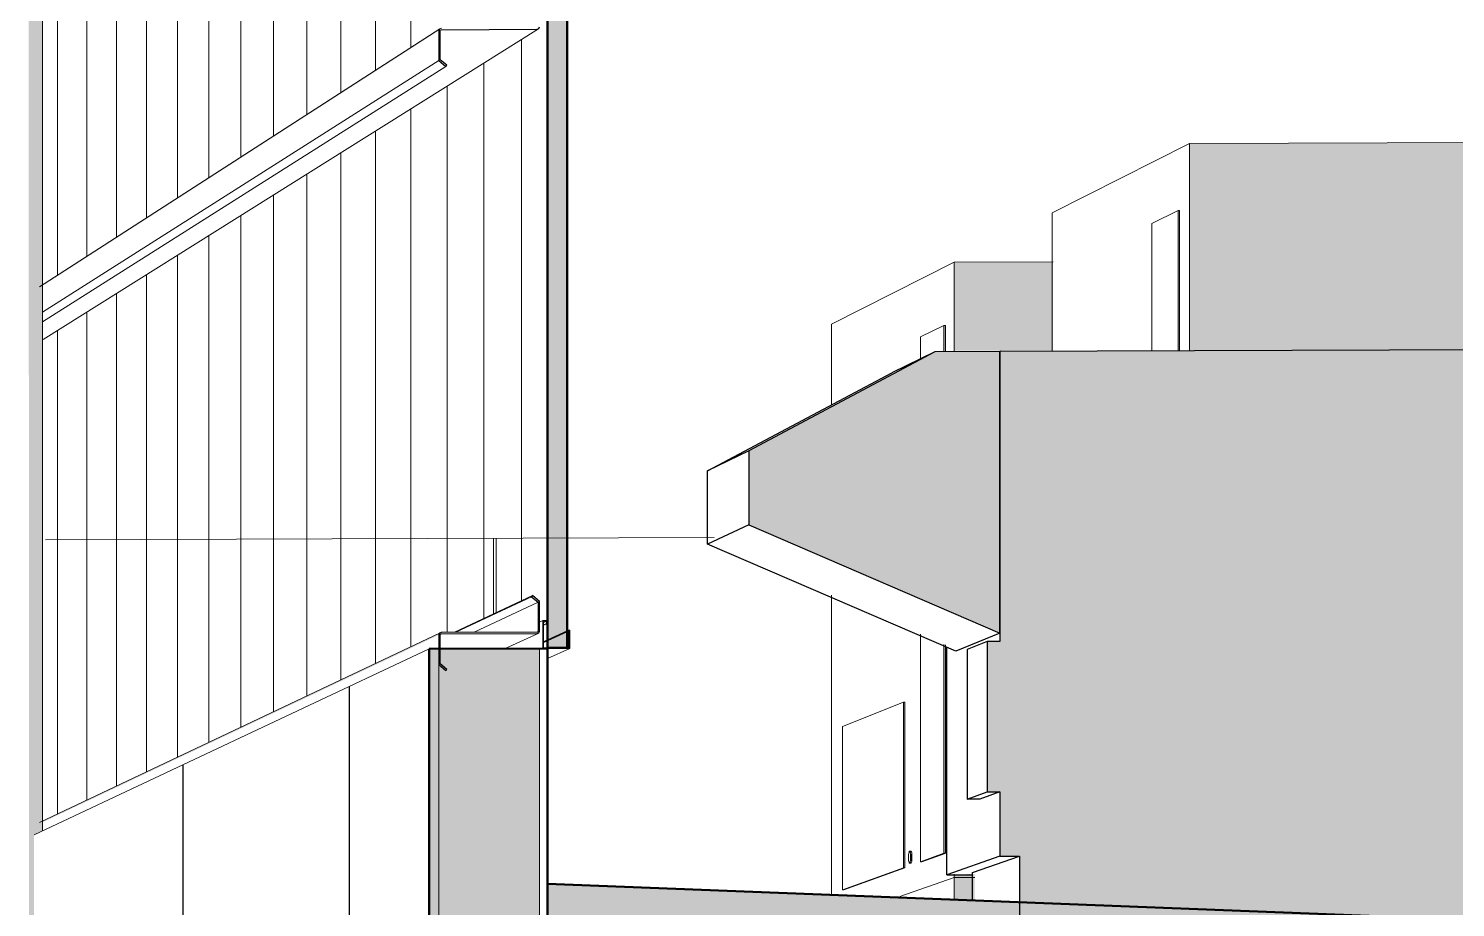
# Model space of a CAD drawing. Header units: inches. Extents: x 27328 to 121296, y -4075 to 4147.
# Drawn here: x 49625.6491 to 49625.7229, y 60.0721 to 60.1176 of the extents above; entities that cross this region are included whole.
import ezdxf

# ---------------------------------------------------------------- set-up
doc = ezdxf.new("R2010")
doc.units = ezdxf.units.IN
doc.header["$MEASUREMENT"] = 0
for name, color, linetype, lineweight in [('A-GLAZ-CURT', 52, 'Continuous', 9), ('A-GLAZ-CWMG', 51, 'Continuous', 9), ('A-ROOF', 132, 'Continuous', 9), ('A-WALL', 113, 'Continuous', 9), ('A-WALL-PATT', 111, 'Continuous', 9), ('L-SITE-WALL', 31, 'Continuous', 9), ('M-EQPM', 50, 'Continuous', 9), ('S-BEAM', 12, 'Continuous', 9), ('S-COLS', 52, 'Continuous', 9)]:
    doc.layers.add(name, color=color, linetype=linetype, lineweight=lineweight)

# ---------------------------------------------------------------- blocks, each defined once
blk = doc.blocks.new('FP_205-mezzanine - perspective')
at = {"layer": 'A-WALL-PATT'}
for p, q in [((23036.029971, 60.083554), (23036.029971, 60.053804)), ((23036.029995, 60.083565), (23036.029995, 60.053811)), ((23036.02137, 60.051214), (23036.02137, 60.07951)), ((23036.021391, 60.07952), (23036.021391, 60.051214))]:
    blk.add_line(p, q, dxfattribs=at)
blk = doc.blocks.new('FP_209-mezzanine - perspective')
at = {"layer": 'A-WALL-PATT'}
for p, q in [((23036.03745, 60.087285), (23036.03745, 60.091225)), ((23036.037577, 60.087345), (23036.037577, 60.091226))]:
    blk.add_line(p, q, dxfattribs=at)
blk = doc.blocks.new('FP_223-mezzanine - perspective')
at = {"layer": 'A-WALL-PATT'}
for p, q in [((23036.033172, 60.116615), (23036.033172, 60.143596)), ((23036.031341, 60.115434), (23036.031341, 60.142144)), ((23036.029548, 60.114278), (23036.029548, 60.14072)), ((23036.027789, 60.113144), (23036.027789, 60.139324)), ((23036.026066, 60.112033), (23036.026066, 60.137956)), ((23036.024375, 60.110943), (23036.024375, 60.136615)), ((23036.022718, 60.109874), (23036.022718, 60.135299)), ((23036.021092, 60.108826), (23036.021092, 60.134009)), ((23036.019497, 60.107797), (23036.019497, 60.132743)), ((23036.017931, 60.106788), (23036.017931, 60.1315)), ((23036.016395, 60.105797), (23036.016395, 60.130281)), ((23036.014887, 60.104824), (23036.014887, 60.129084)), ((23036.038895, 60.087998), (23036.038895, 60.117028)), ((23036.036947, 60.087079), (23036.036947, 60.115807)), ((23036.03504, 60.086363), (23036.03504, 60.114611)), ((23036.033172, 60.085614), (23036.033172, 60.113439)), ((23036.031341, 60.084747), (23036.031341, 60.112291)), ((23036.029548, 60.083897), (23036.029548, 60.111166)), ((23036.027789, 60.083065), (23036.027789, 60.110064)), ((23036.026066, 60.082249), (23036.026066, 60.108983)), ((23036.024375, 60.081448), (23036.024375, 60.107923)), ((23036.022718, 60.080663), (23036.022718, 60.106884)), ((23036.021092, 60.079894), (23036.021092, 60.105864)), ((23036.019497, 60.079145), (23036.019497, 60.104864)), ((23036.017931, 60.078405), (23036.017931, 60.103882)), ((23036.016395, 60.077678), (23036.016395, 60.102919)), ((23036.014887, 60.076964), (23036.014887, 60.101973))]:
    blk.add_line(p, q, dxfattribs=at)

msp = doc.modelspace()

# ---------------------------------------------------------------- hatches: boundary and pattern name
at = {"layer": 'A-GLAZ-CWMG'}
msp.add_hatch(color=256, dxfattribs=at).paths.add_polyline_path([(49625.675679, 60.08552), (49625.677066, 60.085524), (49625.677066, 60.086468), (49625.677025, 60.086427), (49625.677025, 60.085565), (49625.675719, 60.085561), (49625.675719, 60.086934), (49625.675869, 60.086934), (49625.675869, 60.086813), (49625.67591, 60.086813), (49625.67591, 60.086975), (49625.675679, 60.086974)], flags=0)
at = {"layer": 'A-ROOF', "lineweight": 13}
msp.add_hatch(color=256, dxfattribs=at).paths.add_polyline_path([(49625.98959, 60.059269), (49625.98959, 60.061153), (49625.675917, 60.073351), (49625.675917, 60.071486), (49625.962535, 60.060322)], flags=0)
at = {"layer": 'A-WALL', "transparency": 33554573}
msp.add_hatch(color=256, dxfattribs=at).paths.add_polyline_path([(49625.67591, 60.085562), (49625.676937, 60.085565), (49625.676937, 60.174135), (49625.67591, 60.174129), (49625.67591, 60.096366)], flags=0)
at = {"layer": 'L-SITE-WALL', "lineweight": 5}
for points in [[(49625.669801, 60.055059), (49625.67029, 60.05506), (49625.67029, 60.085505), (49625.669801, 60.085503), (49625.669801, 60.058163)], [(49625.67029, 60.05506), (49625.675509, 60.05507), (49625.675509, 60.08552), (49625.67029, 60.085505), (49625.67029, 60.058163)]]:
    msp.add_hatch(color=256, dxfattribs=at).paths.add_polyline_path(points, flags=0)
at = {"layer": 'M-EQPM', "lineweight": 5}
for points in [[(49625.736843, 60.075691), (49625.78268, 60.075808), (49625.78268, 60.111925), (49625.709128, 60.111648), (49625.709128, 60.100939), (49625.736843, 60.101034), (49625.747825, 60.094556), (49625.746542, 60.091402), (49625.741138, 60.089494), (49625.741138, 60.081951), (49625.740592, 60.081774), (49625.736843, 60.081756), (49625.736843, 60.079402)], [(49625.708544, 60.100939), (49625.708623, 60.100939), (49625.708623, 60.108182), (49625.708544, 60.108182), (49625.708544, 60.101036)], [(49625.700335, 60.065712), (49625.735757, 60.06579), (49625.735757, 60.074879), (49625.73678, 60.074882), (49625.73678, 60.101013), (49625.699314, 60.100885), (49625.699314, 60.085891), (49625.69866, 60.085889), (49625.69866, 60.078108), (49625.699314, 60.07811), (49625.699314, 60.074787), (49625.700335, 60.074789), (49625.700335, 60.066652)], [(49625.694332, 60.074177), (49625.694406, 60.074178), (49625.694406, 60.08275), (49625.694332, 60.08275), (49625.694332, 60.079436)], [(49625.694685, 60.074527), (49625.694759, 60.074527), (49625.694774, 60.07475), (49625.6947, 60.07475), (49625.694693, 60.074594)], [(49625.6947, 60.07475), (49625.694774, 60.07475), (49625.694767, 60.074901), (49625.694693, 60.074901), (49625.694698, 60.074829)], [(49625.698024, 60.072537), (49625.698024, 60.073687), (49625.696956, 60.073685), (49625.696956, 60.072578)]]:
    msp.add_hatch(color=256, dxfattribs=at).paths.add_polyline_path(points, flags=0)
h = msp.add_hatch(color=256, dxfattribs=at)
h.paths.add_polyline_path([(49625.698024, 60.072537), (49625.698024, 60.073854), (49625.696956, 60.073851), (49625.696956, 60.072578)], flags=0)
h.paths.add_polyline_path([(49625.696956, 60.100932), (49625.702072, 60.10095), (49625.702072, 60.105522), (49625.696956, 60.105504), (49625.696956, 60.100941)], flags=0)
h = msp.add_hatch(color=256, dxfattribs=at)
h.paths.add_polyline_path([(49625.696431, 60.074932), (49625.69649, 60.074932), (49625.696505, 60.085708), (49625.696431, 60.08574), (49625.696431, 60.079431)], flags=0)
h.paths.add_polyline_path([(49625.696431, 60.100932), (49625.696505, 60.100942), (49625.696505, 60.102242), (49625.696431, 60.102242), (49625.696431, 60.100942)], flags=0)
at = {"layer": 'M-EQPM'}
msp.add_hatch(color=256, dxfattribs=at).paths.add_polyline_path([(49625.699314, 60.086311), (49625.699314, 60.100885), (49625.695965, 60.100874), (49625.686329, 60.095745), (49625.686329, 60.091916)], flags=0)
at = {"layer": 'S-BEAM', "lineweight": 5}
for points in [[(49625.649793, 60.104278), (49625.67029, 60.117483), (49625.670326, 60.117569), (49625.649793, 60.104298)], [(49625.649793, 60.076537), (49625.67029, 60.086229), (49625.670326, 60.086315), (49625.649793, 60.076592), (49625.649793, 60.076558)], [(49625.673705, 60.08552), (49625.673736, 60.08553), (49625.673716, 60.085525)]]:
    msp.add_hatch(color=256, dxfattribs=at).paths.add_polyline_path(points, flags=0)
at = {"layer": 'S-COLS', "lineweight": 5}
h = msp.add_hatch(color=256, dxfattribs=at)
h.paths.add_polyline_path([(49625.649793, 59.965503), (49625.649793, 60.03415), (49625.64907, 60.034183), (49625.64907, 59.965503)], flags=0)
h.paths.add_polyline_path([(49625.649359, 60.057544), (49625.649359, 60.075893), (49625.649793, 60.076097), (49625.649793, 60.149803), (49625.649425, 60.149801), (49625.649425, 60.150031), (49625.649793, 60.150372), (49625.649793, 60.154333), (49625.649502, 60.154332), (49625.649359, 60.154195), (49625.64907, 60.154205), (49625.649096, 60.058205), (49625.649352, 60.057561)], flags=0)

# ---------------------------------------------------------------- linework, layer by layer
at = {"layer": 'A-GLAZ-CWMG'}
for p, q in [((49625.675679, 60.086974), (49625.675511, 60.086896)), ((49625.675869, 60.086934), (49625.675721, 60.086866)), ((49625.67591, 60.086813), (49625.675721, 60.086726)), ((49625.675869, 60.086813), (49625.675721, 60.086744)), ((49625.676938, 60.086446), (49625.67573, 60.085894)), ((49625.676938, 60.086406), (49625.67573, 60.085853)), ((49625.676938, 60.086387), (49625.67573, 60.085835)), ((49625.676985, 60.086468), (49625.676938, 60.086446)), ((49625.677025, 60.086427), (49625.676938, 60.086387)), ((49625.676985, 60.086427), (49625.676938, 60.086406)), ((49625.677066, 60.086468), (49625.676985, 60.086431)), ((49625.677066, 60.085524), (49625.675926, 60.085009))]:
    msp.add_line(p, q, dxfattribs=at)
at = {"layer": 'A-GLAZ-CWMG', "lineweight": 20}
for p, q in [((49625.67591, 60.086975), (49625.675679, 60.086974)), ((49625.675679, 60.086974), (49625.675679, 60.08552)), ((49625.675719, 60.085561), (49625.675719, 60.086934)), ((49625.675719, 60.086934), (49625.675869, 60.086934)), ((49625.675869, 60.086934), (49625.675869, 60.086813)), ((49625.675869, 60.086813), (49625.67591, 60.086813)), ((49625.67591, 60.086813), (49625.67591, 60.086975)), ((49625.677066, 60.086468), (49625.676985, 60.086468)), ((49625.676985, 60.086468), (49625.676985, 60.086427)), ((49625.676985, 60.086427), (49625.677025, 60.086427)), ((49625.677025, 60.086427), (49625.677025, 60.085565)), ((49625.677066, 60.085524), (49625.677066, 60.086468)), ((49625.675679, 60.08552), (49625.677066, 60.085524)), ((49625.677025, 60.085565), (49625.675719, 60.085561))]:
    msp.add_line(p, q, dxfattribs=at)
at = {"layer": 'A-ROOF', "lineweight": 50}
msp.add_line((49625.98959, 60.061153), (49625.675917, 60.073351), dxfattribs=at)
at = {"layer": 'A-WALL', "lineweight": 50}
for p, q in [((49625.67591, 60.174129), (49625.67591, 60.085562)), ((49625.676937, 60.085565), (49625.676937, 60.174135)), ((49625.67591, 60.085562), (49625.676937, 60.085565))]:
    msp.add_line(p, q, dxfattribs=at)
at = {"layer": 'A-WALL', "lineweight": 13}
for p, q in [((49625.67029, 60.05506), (49625.67029, 60.085505)), ((49625.675509, 60.05507), (49625.675509, 60.08552))]:
    msp.add_line(p, q, dxfattribs=at)
at = {"layer": 'L-SITE-WALL', "lineweight": 13}
for p, q in [((49625.684533, 60.09126), (49625.649946, 60.091154)), ((49625.669801, 60.085503), (49625.649359, 60.075893))]:
    msp.add_line(p, q, dxfattribs=at)
at = {"layer": 'L-SITE-WALL', "lineweight": 50}
for p, q in [((49625.675917, 60.085521), (49625.669801, 60.085503)), ((49625.669801, 60.085503), (49625.669801, 60.055059)), ((49625.675917, 60.05507), (49625.675917, 60.085521))]:
    msp.add_line(p, q, dxfattribs=at)
at = {"layer": 'M-EQPM'}
for p, q in [((49625.709128, 60.111648), (49625.78268, 60.111925)), ((49625.702034, 60.108067), (49625.709128, 60.111648)), ((49625.709128, 60.111648), (49625.709128, 60.100939)), ((49625.708544, 60.108182), (49625.707186, 60.107516)), ((49625.708544, 60.100939), (49625.708544, 60.108182)), ((49625.708544, 60.108182), (49625.708623, 60.108182)), ((49625.708623, 60.108182), (49625.708623, 60.100939)), ((49625.702034, 60.100935), (49625.702034, 60.108067)), ((49625.707186, 60.107516), (49625.707186, 60.100938)), ((49625.69061, 60.102301), (49625.696956, 60.105504)), ((49625.696956, 60.105504), (49625.702072, 60.105522)), ((49625.696956, 60.105504), (49625.696956, 60.100932)), ((49625.69061, 60.098106), (49625.69061, 60.102301)), ((49625.696431, 60.102242), (49625.695217, 60.101647)), ((49625.695217, 60.101647), (49625.695217, 60.100497)), ((49625.696431, 60.100932), (49625.696431, 60.102242)), ((49625.696431, 60.102242), (49625.696505, 60.102242)), ((49625.696505, 60.102242), (49625.696505, 60.100932)), ((49625.69061, 60.07284), (49625.69061, 60.088287)), ((49625.695217, 60.086271), (49625.695217, 60.074496)), ((49625.696431, 60.074932), (49625.696431, 60.08574)), ((49625.696505, 60.085708), (49625.696505, 60.074932)), ((49625.694332, 60.08275), (49625.691183, 60.081487)), ((49625.694332, 60.074177), (49625.694332, 60.08275)), ((49625.694332, 60.08275), (49625.694406, 60.08275)), ((49625.694406, 60.08275), (49625.694406, 60.074178)), ((49625.691183, 60.081487), (49625.691183, 60.073046)), ((49625.69465, 60.075039), (49625.694724, 60.075039)), ((49625.694717, 60.074423), (49625.694643, 60.074423)), ((49625.695217, 60.074496), (49625.696431, 60.074932)), ((49625.695291, 60.074496), (49625.695217, 60.074496)), ((49625.69649, 60.074926), (49625.695291, 60.074496)), ((49625.696505, 60.074932), (49625.696431, 60.074932)), ((49625.691183, 60.073046), (49625.694332, 60.074177)), ((49625.694406, 60.074178), (49625.691255, 60.073046)), ((49625.694146, 60.072694), (49625.696956, 60.073685)), ((49625.694406, 60.074178), (49625.694332, 60.074177)), ((49625.696956, 60.073852), (49625.696956, 60.072578)), ((49625.696956, 60.073685), (49625.698024, 60.073687)), ((49625.696956, 60.073685), (49625.696956, 60.072578)), ((49625.691255, 60.073046), (49625.691183, 60.073046))]:
    msp.add_line(p, q, dxfattribs=at)
at = {"layer": 'M-EQPM', "lineweight": 30}
for p, q in [((49625.695965, 60.100874), (49625.686329, 60.095745)), ((49625.695965, 60.100874), (49625.693724, 60.099787)), ((49625.699314, 60.100885), (49625.695965, 60.100874)), ((49625.73678, 60.101013), (49625.699314, 60.100885)), ((49625.699314, 60.086311), (49625.699314, 60.100885)), ((49625.699314, 60.100885), (49625.699314, 60.085891)), ((49625.684193, 60.094714), (49625.693724, 60.099787)), ((49625.686329, 60.095745), (49625.684193, 60.094714)), ((49625.686329, 60.095745), (49625.686329, 60.091916)), ((49625.684193, 60.090927), (49625.684193, 60.094714)), ((49625.686329, 60.091916), (49625.684193, 60.090927)), ((49625.686329, 60.091916), (49625.699314, 60.086311)), ((49625.697037, 60.085381), (49625.684193, 60.090927)), ((49625.699314, 60.086311), (49625.697037, 60.085381)), ((49625.69657, 60.073816), (49625.69657, 60.085585)), ((49625.69866, 60.085889), (49625.697629, 60.085469)), ((49625.697629, 60.085469), (49625.697629, 60.077726)), ((49625.699314, 60.085891), (49625.69866, 60.085889)), ((49625.69866, 60.085889), (49625.69866, 60.078108)), ((49625.697629, 60.077726), (49625.69866, 60.078108)), ((49625.699314, 60.07811), (49625.69828, 60.077728)), ((49625.69866, 60.078108), (49625.699314, 60.07811)), ((49625.699314, 60.07811), (49625.699314, 60.074787)), ((49625.69828, 60.077728), (49625.697629, 60.077726)), ((49625.699314, 60.074787), (49625.69657, 60.073816)), ((49625.6979, 60.073932), (49625.700335, 60.074789)), ((49625.699314, 60.074787), (49625.700335, 60.074789)), ((49625.700335, 60.074789), (49625.700335, 60.065712)), ((49625.69657, 60.073816), (49625.697903, 60.07382)), ((49625.6979, 60.072502), (49625.6979, 60.073932))]:
    msp.add_line(p, q, dxfattribs=at)
at = {"layer": 'M-EQPM'}
for points in [[(49625.6947, 60.07475, 0), (49625.694698, 60.074829, 0), (49625.694693, 60.074901, 0), (49625.694685, 60.074962, 0), (49625.694674, 60.075007, 0), (49625.694661, 60.075033, 0), (49625.694647, 60.075038, 0), (49625.694634, 60.075023, 0), (49625.694621, 60.074987, 0), (49625.69461, 60.074935, 0), (49625.694601, 60.074868, 0), (49625.694596, 60.074792, 0), (49625.694594, 60.074712, 0)], [(49625.694684, 60.074935, 0), (49625.694695, 60.074988, 0), (49625.694708, 60.075023, 0), (49625.694721, 60.075038, 0), (49625.694735, 60.075033, 0), (49625.694748, 60.075007, 0), (49625.694759, 60.074962, 0), (49625.694767, 60.074901, 0), (49625.694772, 60.074829, 0), (49625.694774, 60.07475, 0)], [(49625.694594, 60.074712, 0), (49625.694596, 60.074633, 0), (49625.694601, 60.074561, 0), (49625.69461, 60.0745, 0), (49625.694621, 60.074455, 0), (49625.694634, 60.074429, 0), (49625.694647, 60.074424, 0), (49625.694661, 60.074439, 0), (49625.694674, 60.074474, 0), (49625.694685, 60.074527, 0), (49625.694693, 60.074594, 0), (49625.694698, 60.07467, 0), (49625.6947, 60.07475, 0)], [(49625.694774, 60.07475, 0), (49625.694772, 60.07467, 0), (49625.694767, 60.074594, 0), (49625.694759, 60.074527, 0), (49625.694748, 60.074475, 0), (49625.694735, 60.074439, 0), (49625.694721, 60.074424, 0), (49625.694708, 60.074429, 0), (49625.694695, 60.074456, 0), (49625.694684, 60.0745, 0)]]:
    msp.add_polyline3d(points, dxfattribs=at)
at = {"layer": 'S-BEAM'}
for p, q in [((49625.649632, 60.104233), (49625.670344, 60.117584)), ((49625.67545, 60.117572), (49625.649824, 60.101505)), ((49625.649793, 60.102917), (49625.67029, 60.11595)), ((49625.670665, 60.115639), (49625.649795, 60.102432)), ((49625.675134, 60.088261), (49625.671112, 60.086364)), ((49625.675089, 60.088206), (49625.67118, 60.086364)), ((49625.675438, 60.087916), (49625.67213, 60.086365)), ((49625.649628, 60.076527), (49625.670358, 60.086338)), ((49625.675436, 60.086304), (49625.67373, 60.085519)), ((49625.675438, 60.086413), (49625.675334, 60.086365))]:
    msp.add_line(p, q, dxfattribs=at)
at = {"layer": 'S-BEAM', "lineweight": 30}
for p, q in [((49625.67029, 60.117483), (49625.67029, 60.11595)), ((49625.670361, 60.115983), (49625.670361, 60.117485)), ((49625.670412, 60.117534), (49625.675387, 60.117554)), ((49625.67029, 60.11595), (49625.670665, 60.115639)), ((49625.67071, 60.115693), (49625.670361, 60.115983)), ((49625.670665, 60.115639), (49625.67071, 60.115693)), ((49625.675134, 60.088261), (49625.675089, 60.088206)), ((49625.675509, 60.087949), (49625.675134, 60.088261)), ((49625.675089, 60.088206), (49625.675438, 60.087916)), ((49625.675438, 60.087916), (49625.675438, 60.086413)), ((49625.675509, 60.086416), (49625.675509, 60.087949)), ((49625.67029, 60.086229), (49625.67029, 60.084695)), ((49625.670361, 60.084728), (49625.670361, 60.086231)), ((49625.675387, 60.086365), (49625.670412, 60.08635)), ((49625.670412, 60.086279), (49625.675387, 60.086294)), ((49625.67029, 60.084695), (49625.670665, 60.084384)), ((49625.67071, 60.084438), (49625.670361, 60.084728)), ((49625.670665, 60.084384), (49625.67071, 60.084438))]:
    msp.add_line(p, q, dxfattribs=at)
for points in [[(49625.670412, 60.117605, 0), (49625.670326, 60.117569, 0), (49625.67029, 60.117483, 0)], [(49625.670361, 60.117485, 0), (49625.670377, 60.11752, 0), (49625.670384, 60.117525, 0)], [(49625.675387, 60.117554, 0), (49625.675474, 60.11759, 0), (49625.675509, 60.117676, 0)], [(49625.670412, 60.08635, 0), (49625.670326, 60.086315, 0), (49625.67029, 60.086229, 0)], [(49625.670361, 60.086231, 0), (49625.670377, 60.086265, 0), (49625.670412, 60.086279, 0)], [(49625.675387, 60.086294, 0), (49625.675474, 60.08633, 0), (49625.675509, 60.086416, 0)], [(49625.675438, 60.086413, 0), (49625.675422, 60.086379, 0), (49625.675387, 60.086365, 0)]]:
    msp.add_polyline3d(points, dxfattribs=at)
at = {"layer": 'S-COLS'}
for p, q in [((49625.649793, 60.104287), (49625.649793, 60.13202)), ((49625.649793, 60.076545), (49625.649793, 60.104278)), ((49625.649793, 60.076097), (49625.649793, 60.076537))]:
    msp.add_line(p, q, dxfattribs=at)

# ---------------------------------------------------------------- block references
at = {"layer": 'A-GLAZ-CURT'}
msp.add_blockref('FP_223-mezzanine - perspective', (26589.635683, 0), dxfattribs=at)
at = {"layer": 'L-SITE-WALL'}
for name in ['FP_209-mezzanine - perspective', 'FP_205-mezzanine - perspective']:
    msp.add_blockref(name, (26589.635683, 0), dxfattribs=at)

doc.saveas('drawing.dxf')
